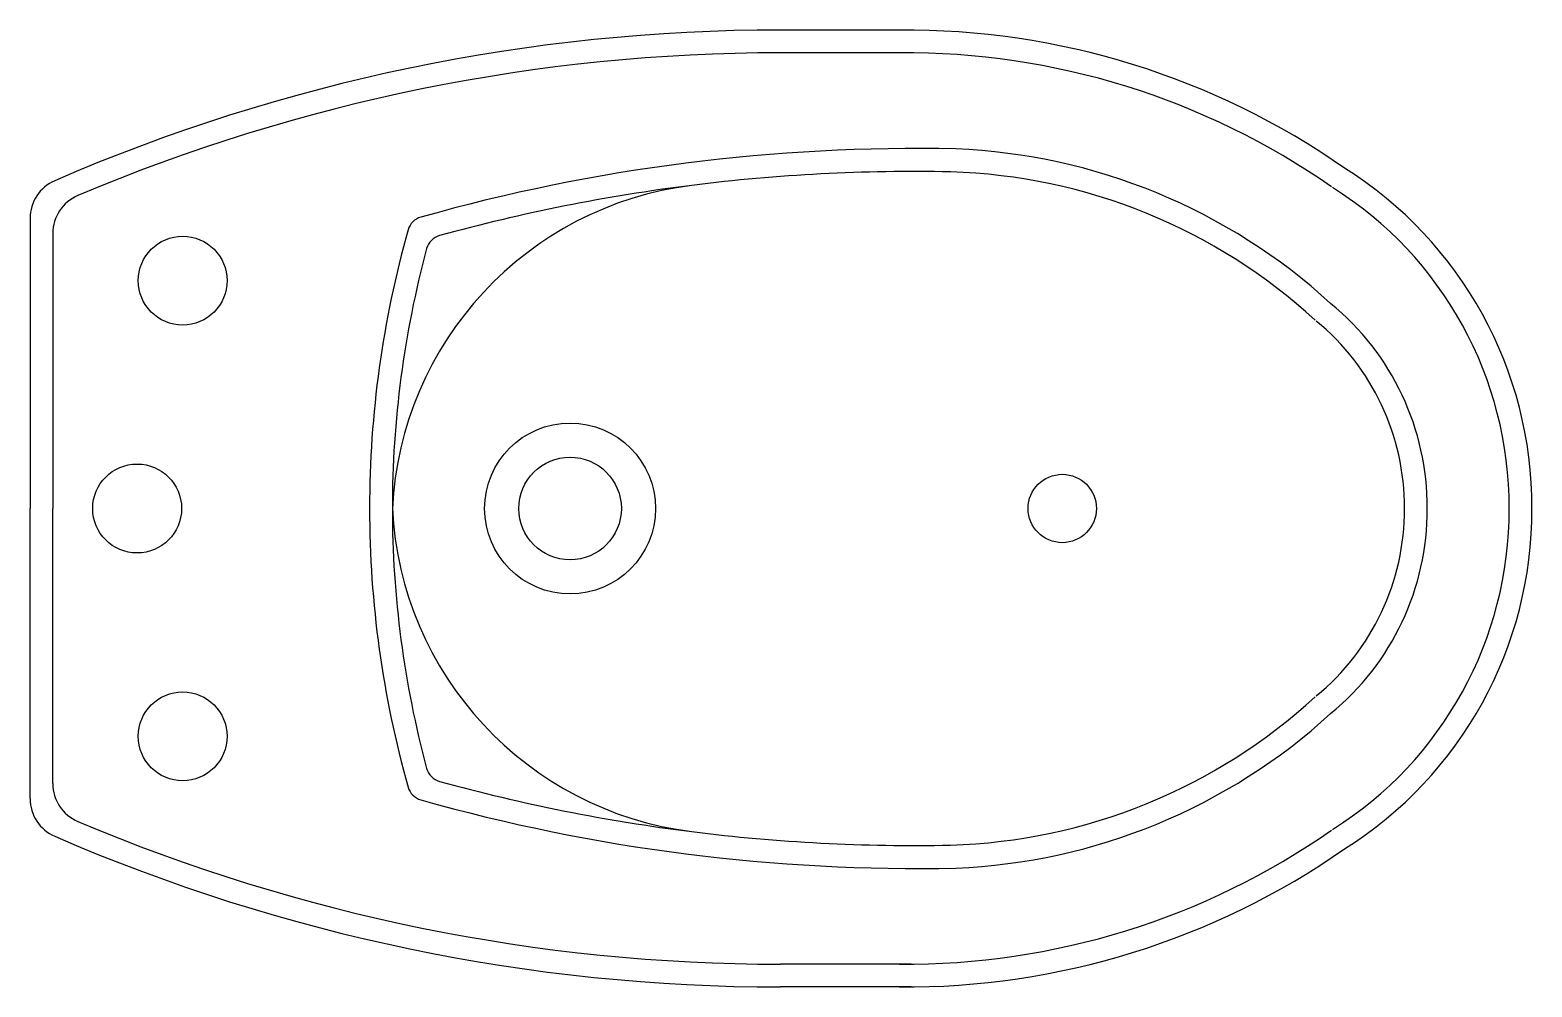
# Model space of a CAD drawing. Header units: millimetres. Extents: x 4.785 to 5.444, y 1.254 to 1.674.
import ezdxf

# ---------------------------------------------------------------- set-up
doc = ezdxf.new("R2010")
doc.units = ezdxf.units.MM
doc.header["$MEASUREMENT"] = 0
doc.layers.add('015', color=6, linetype='CONTINUOUS')
doc.layers.add('021', color=1, linetype='CONTINUOUS')

msp = doc.modelspace()

# ---------------------------------------------------------------- linework, layer by layer
at = {"layer": '015'}
for p, q in [((5.17142, 1.66402), (5.11408, 1.66402)), ((4.79475, 1.58478), (4.79475, 1.46402)), ((4.79475, 1.34325), (4.79475, 1.46402)), ((5.17142, 1.26402), (5.11408, 1.26402))]:
    msp.add_line(p, q, dxfattribs=at)
for centre, radius in [((4.85175, 1.56402), 0.0195), ((5.02175, 1.46402), 0.0375), ((4.83175, 1.46402), 0.0195), ((5.02175, 1.46402), 0.0225), ((5.23775, 1.46402), 0.015), ((4.85175, 1.36402), 0.0195)]:
    msp.add_circle(centre, radius, dxfattribs=at)
for centre, radius, start, end in [((5.11408, 0.87402), 0.79, 90, 112.97408), ((5.16882, 1.33703), 0.327, 55.10129, 90.44081), ((5.17376, 0.82196), 0.80006, 88.75953, 105.77772), ((5.18068, 1.36328), 0.25876, 47.49352, 87.69564), ((5.17277, 0.82702), 0.78492, 88.83372, 97.14107), ((5.18129, 1.36425), 0.24763, 47.44636, 88.27524), ((5.09412, 1.45649), 0.15055, 97.22211, 177.13314), ((5.17277, 0.82702), 0.78492, 97.14107, 105.39345), ((5.26821, 1.46465), 0.16567, 359.79389, 57.87335), ((4.81275, 1.58478), 0.018, 112.97408, 180), ((4.9584, 1.58418), 0.008, 105.77803, 164.2254), ((5.38375, 1.46402), 0.45, 164.2254, 180), ((4.96654, 1.57606), 0.008, 105.39345, 164.96758), ((5.38375, 1.46402), 0.44, 164.96758, 180), ((5.28236, 1.46458), 0.11556, 359.72049, 50.72213), ((5.28236, 1.46458), 0.10556, 359.72049, 50.72213), ((5.38375, 1.46402), 0.45, 180, 195.7746), ((5.09412, 1.47155), 0.15055, 182.86686, 262.77789), ((5.38375, 1.46402), 0.44, 180, 195.03242), ((5.28236, 1.46345), 0.10556, 309.27787, 0.27951), ((5.28236, 1.46345), 0.11556, 309.27787, 0.27951), ((5.26821, 1.46339), 0.16567, 302.12665, 0.20611), ((5.18129, 1.56379), 0.24763, 271.72476, 312.55364), ((5.18068, 1.56476), 0.25876, 272.30436, 312.50648), ((4.96654, 1.35197), 0.008, 195.03242, 254.60655), ((4.81275, 1.34325), 0.018, 180, 247.02592), ((4.9584, 1.34386), 0.008, 195.7746, 254.22197), ((5.17277, 2.10102), 0.78492, 254.60655, 262.85893), ((5.17376, 2.10607), 0.80006, 254.22228, 271.24047), ((5.11408, 2.05402), 0.79, 247.02592, 270), ((5.17277, 2.10102), 0.78492, 262.85893, 271.16628), ((5.16882, 1.591), 0.327, 269.55919, 304.89871)]:
    msp.add_arc(centre, radius, start, end, dxfattribs=at)
at = {"layer": '021'}
for p, q in [((5.17142, 1.67402), (5.11408, 1.67402)), ((4.78475, 1.59138), (4.78475, 1.46402)), ((4.78475, 1.33666), (4.78475, 1.46402)), ((5.17142, 1.25402), (5.11408, 1.25402))]:
    msp.add_line(p, q, dxfattribs=at)
for centre, radius, start, end in [((5.11408, 0.87402), 0.8, 90, 113.46015), ((5.16882, 1.33703), 0.337, 55.10129, 90.44081), ((5.26821, 1.46465), 0.17567, 359.79389, 57.87335), ((4.80275, 1.59138), 0.018, 113.46015, 180), ((5.26821, 1.46339), 0.17567, 302.12665, 0.20611), ((4.80275, 1.33666), 0.018, 180, 246.53985), ((5.11408, 2.05402), 0.8, 246.53985, 270), ((5.16882, 1.591), 0.337, 269.55919, 304.89871)]:
    msp.add_arc(centre, radius, start, end, dxfattribs=at)

doc.saveas('drawing.dxf')
